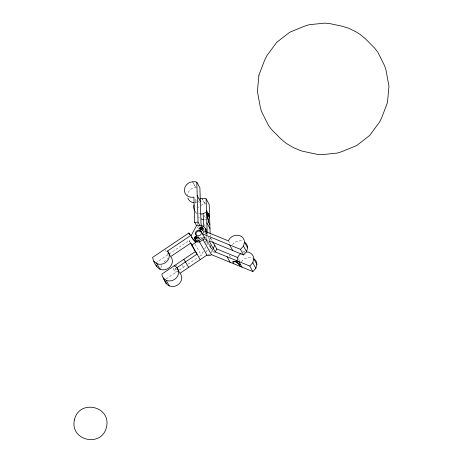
<?xml version="1.0" encoding="UTF-8"?>
<svg xmlns="http://www.w3.org/2000/svg" width="463" height="463" viewBox="0 0 463 463"><rect width="100%" height="100%" fill="white"/><g stroke="black" fill="none" stroke-linecap="round" stroke-linejoin="round"><path stroke-width="0.35" stroke-dasharray="2.31 1.74" d="M206.336 252.208L206.654 250.905L207.615 249.864M215.04 252.549L213.032 251.727L213.067 251.38A4.15 3.681 -29.2 0 0 210.943 248.365L205.462 239.082M197.88 239.545L197.909 238.399M201.984 230.939L203.13 229.804M211.4 252.844L211.608 250.905L210.306 249.534A2.766 2.454 -29.2 0 0 209.646 249.366M209.317 240.216L210.596 237.878M199.541 256.404L201.266 255.246L203.326 251.473M204.698 248.955L206.076 246.443M201.654 237.154L199.281 238.144L198.095 236.778L199.333 239.001M155.684 262.967L168.057 254.737M169.134 253.921L189.083 240.511L190.501 242.519M166.159 278.842L178.938 270.253M179.494 269.877L186.346 265.27M188.082 264.101L197.823 257.555M201.712 230.643L202.273 230.285M210.052 254.089L207.748 254.216A2.766 2.454 -29.2 0 1 207.181 253.886M200.936 205.335L202.811 204.38L205.821 203.859M176.183 269.431L174.192 270.288L175.274 268.06L177.271 271.376M196.995 202.597L196.086 202.817A8.6 7.634 -29.2 0 1 194.992 202.881M206.307 219.259L205.398 219.479A8.6 7.634 -29.2 0 1 204.305 219.543M174.846 265.779L178.915 265.525M196.503 187.197L193.499 187.718L191.503 188.736A8.6 7.634 -29.2 0 0 187.509 195.317M242.774 251.027L244.759 251.837M228.427 240.87L229.978 243.654M238.428 258.765L239.811 261.236M192.602 181.641L195.704 187.197L192.504 181.652M204.993 203.853L202.238 198.916L204.947 203.859M229.353 255.067L230.389 256.913M198.517 201.017L199.559 202.869M194.923 198.893L196.648 201.978M204.235 215.555L205.96 218.64M204.2 224.538L205.925 227.622M210.943 238.497L212.691 241.622M196.659 213.964L194.935 210.879A8.6 7.634 -29.2 0 0 196.306 212.338M203.13 228.045L204.166 229.897M205.543 232.362L206.579 234.214M208.304 237.299L210.37 241.003M204.704 232.038L205.942 234.261L205.809 232.953M202.215 228.803L202.991 230.192M201.961 229.139L202.736 230.528M205.485 237.068L212.465 249.563M206.047 239.232L213.032 251.727M198.384 225.99L199.073 227.223M205.624 238.949L207.007 241.414L207.106 244.551L204.993 240.777M197.255 226.928L198.662 229.445M199.321 230.915L200.248 232.582M199.055 237.629L199.68 238.74M198.268 236.894L199.512 239.116M198.071 237.681L198.691 238.792M195.137 244.29L201.266 255.246M189.083 240.511L190.119 242.363M182.3 265.316L183.389 267.261M165.198 249.777L167.959 254.714M172.977 268.118L175.471 272.58M206.457 233.034L206.591 234.342M210.179 234.724L210.219 236.118M210.243 236.819L210.352 240.303M210.52 245.633L210.601 248.278M207.204 233.358L207.245 234.753M206.747 233.045L206.787 234.44M206.811 235.135L207.007 241.414M203.662 228.19L203.726 230.279M197.649 223.322L197.695 224.752M197.608 239.452A2.766 2.454 -29.2 0 1 198.309 239.313M160.864 267.539A18.144 16.112 -29.2 0 1 161.894 265.218M164.052 262A18.144 16.112 -29.2 0 1 167.93 258.435M232.449 244.672A8.6 7.634 -29.2 0 1 243.225 241.373M243.584 252.277A8.6 7.634 -29.2 0 1 244.672 252.017M241.449 261.786A8.6 7.634 -29.2 0 1 252.538 258.036M200.12 213.918A8.6 7.634 -29.2 0 1 198.731 213.611M194.998 202.603A8.6 7.634 -29.2 0 1 196.816 200.52M199.414 217.894A8.6 7.634 -29.2 0 1 198.442 216.962M198.407 207.702A8.6 7.634 -29.2 0 1 199.113 206.845"/><path stroke-width="0.69" d="M194.582 237.97C197.07 232.519 198.592 241.999 194.582 237.97L195.357 239.359M199.692 228.612C202.186 223.166 203.708 232.64 199.692 228.612L200.467 230.001L200.873 228.884L202.441 228.537L201.665 227.148M207.748 214.369L207.621 216.481L208.553 215.92L208.298 213.605L207.748 214.369L209.641 217.865L210.133 233.329M196.555 236.506L197.331 237.895L196.109 237.982L195.369 238.966L194.593 237.577M202.481 233.85L240.459 249.366L243.463 246.148L244.493 242.091A8.6 7.634 -29.2 0 0 238.08 235.279A8.6 7.634 -29.2 0 0 228.757 240.037L228.427 240.87L204.079 230.927L202.481 233.85L205.121 238.572L199.489 241.917A8.293 7.362 -29.2 0 1 193.702 240.413L190.808 235.418L188.846 233.034L152.576 257.411C153.629 261.879 155.846 266.972 160.053 269.263A8.6 7.634 -29.2 0 0 170.129 266.821A8.6 7.634 -29.2 0 0 171.2 257.231L170.627 256.624L190.854 243.023L200.166 259.685L179.939 273.28L180.512 273.893A8.6 7.634 -29.2 0 1 179.441 283.483A8.6 7.634 -29.2 0 1 169.365 285.926L167.594 284.89L166.211 283.408L162.229 276.093L161.888 274.073L195.293 251.617L190.467 242.982M244.996 242.409A8.6 7.634 -29.2 0 1 247.595 247.641L246.582 251.681L243.567 254.922L208.998 240.801L215.208 251.907L249.771 266.028L252.775 262.81L253.805 258.748A8.6 7.634 -29.2 0 0 246.31 251.872M191.057 235.736L196.549 225.672L194.691 222.338L193.887 197.041L192.984 197.261A8.6 7.634 -29.2 0 1 184.494 191.456A8.6 7.634 -29.2 0 1 190.397 182.162L194.732 181.646L196.798 182.202L199.9 187.758L201.058 224.341L202.094 226.193M213.188 248.295L214.786 245.373M215.208 251.907L216.806 248.984L212.691 241.622M246.594 251.658L243.486 246.102M203.049 239.655L211.429 254.65L252.879 271.578L255.883 268.361L256.907 264.304A8.6 7.634 -29.2 0 0 254.303 259.072M160.487 268.737L159.943 269.2L156.841 263.644M211.429 254.65L211.151 254.887A4.15 3.681 -29.2 0 1 207.111 255.385L198.714 240.529A8.293 7.362 -29.2 0 1 192.926 239.024L191.491 237.316M200.248 201.272L197.226 195.646M170.28 256.004L167.519 251.068L190.808 235.418M191.942 244.968L197.4 241.298M200.166 259.685L206.816 255.211M198.714 240.529L204.345 237.183M240.459 249.366L243.567 254.922M249.771 266.028L252.879 271.578M199.709 198.824L204.044 198.309L206.11 198.864L209.212 204.42L209.641 217.865M233.844 263.806L232.756 261.861C238.271 261.647 236.61 260.594 238.069 256.699A8.6 7.634 -29.2 0 1 241.055 253.475M194.691 222.338L198.06 222.13L199.923 225.464L200.334 225.464A8.293 7.362 -29.2 0 1 205.352 228.375L206.128 229.764L206.388 232.38M196.549 225.672L199.923 225.464M232.756 261.861L238.931 261.595L242.033 267.151M174.169 265.82L176.033 266.879L177.41 268.343A8.6 7.634 -29.2 0 1 176.334 277.927A8.6 7.634 -29.2 0 1 166.258 280.37L163.132 277.893L166.234 283.443M216.806 248.984L237.739 257.532M238.393 263.053L239.087 264.448L240.754 264.859L235.841 261.728L239.087 264.448L240.175 266.387M167.519 251.068L168.098 251.681A8.6 7.634 -29.2 0 1 167.027 261.265A8.6 7.634 -29.2 0 1 156.945 263.707L153.803 261.213M195.293 251.617L197.064 254.129L176.831 267.73L179.592 272.666M183.828 259.321L188.701 267.382M244.481 242.213L247.583 247.769M253.793 258.875L256.896 264.431M252.798 262.764L255.883 268.361M229.619 244.933L232.721 250.495M209.577 215.897L206.475 210.341L208.767 222.616L209.855 224.561M227.067 256.751L230.169 262.307M206.11 198.864L206.874 222.894L209.982 228.444M202.001 227.356L202.522 228.282M201.272 227.055L202.047 228.444M200.849 227.084L201.625 228.473M201.035 228.062L201.654 229.173M200.444 227.24L201.22 228.624M200.097 227.495L200.873 228.884M199.842 227.831L200.618 229.22M199.703 228.218L200.479 229.607M196.891 236.709L197.412 237.635M196.162 236.414L196.937 237.803M195.739 236.443L196.515 237.832M195.334 236.593L196.109 237.982M194.987 236.853L195.762 238.242M194.732 237.189L195.508 238.578M194.703 238.335L195.218 239.261M194.367 240.28L195.606 242.502L195.554 242.039A2.766 2.454 -29.2 0 1 195.942 240.748M188.846 233.034L189.778 234.695M166.148 280.306L169.255 285.862M165.332 281.643L166.211 283.408M156.019 264.981L156.905 266.769M208.767 222.616L206.539 212.309L202.296 213.923A8.6 7.634 -29.2 0 1 200.653 213.97M205.352 228.375L205.682 231.645M203.199 213.703L203.616 226.795M206.874 222.894L207.181 232.657M196.798 182.202L198.06 222.13M205.283 228.786A8.293 7.362 -29.2 0 1 206.128 229.764M193.91 202.806A8.6 7.634 -29.2 0 1 187.839 197.99M194.582 210.318A8.6 7.634 -29.2 0 1 193.933 205.051M203.222 219.468A8.6 7.634 -29.2 0 1 201.179 218.93M196.364 235.557A3.108 2.761 -29.2 0 1 198.853 231.002L199.64 231.002A3.108 2.761 -29.2 0 1 201.521 232.09M74.41 419.982C69.647 440.88 102.08 448.016 106.548 426.845C111.305 405.941 78.872 398.811 74.41 419.982M258.915 75.168L257.411 91.518L260.385 107.682L261.728 111.965L268.592 125.6L271.468 129.414L280.665 138.709L286.163 143.322L293.71 147.772L301.274 150.863L304.423 151.621L317.358 154.364L322.034 154.654L337.307 153.056L341.491 151.777L356.741 145.521L369.705 135.404L379.498 122.116L381.576 118.048L387.462 102.636L388.966 86.292L385.992 70.121L384.649 65.839L377.785 52.203L374.908 48.389L365.712 39.095L360.214 34.482L356.574 32.155L348.755 28.255L341.954 26.183L329.019 23.439L324.343 23.15L309.07 24.747L304.885 26.026L289.635 32.283L276.671 42.399L266.879 55.687L264.801 59.762L258.915 75.168M199.171 230.169L198.384 230.169A3.108 2.761 -29.2 0 0 195.895 234.724L196.393 235.25A3.108 2.761 -29.2 0 0 201.145 234.081A3.108 2.761 -29.2 0 0 199.171 230.169"/></g></svg>
